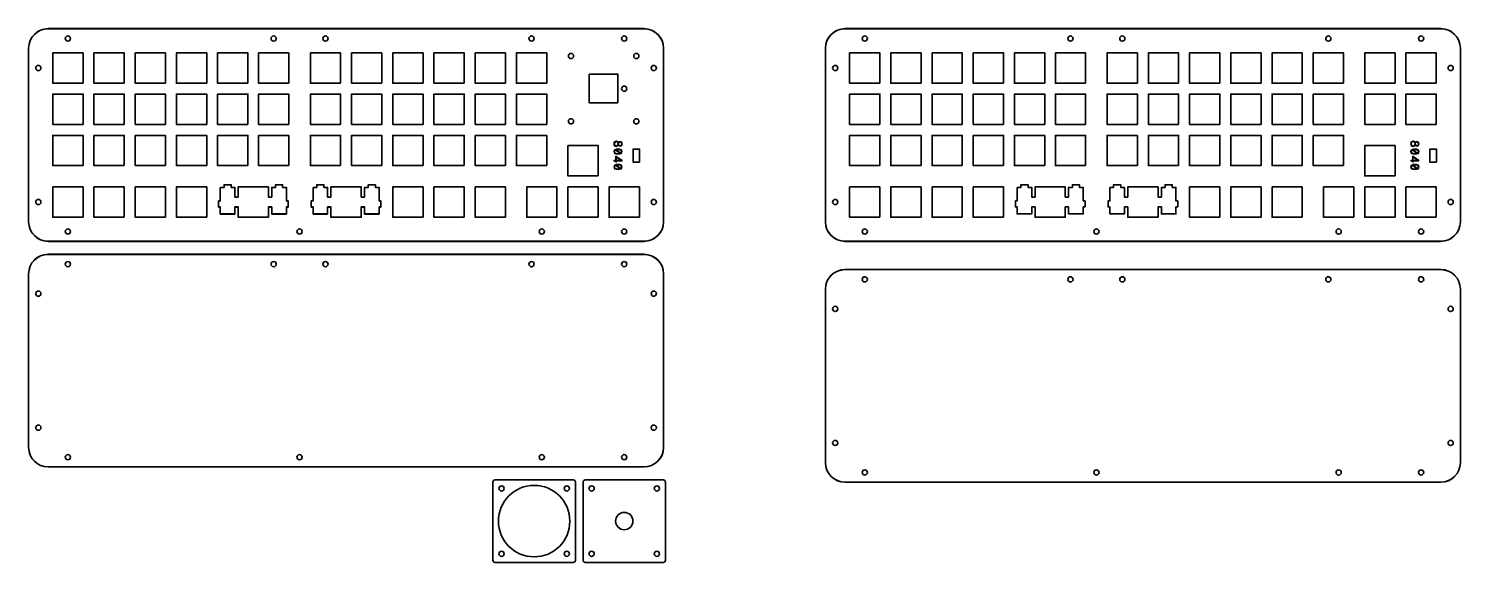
# Model space of a CAD drawing. Header units: millimetres. Extents: x -42 to 620, y -220 to 27.
import ezdxf

# ---------------------------------------------------------------- set-up
doc = ezdxf.new("R2010")
doc.units = ezdxf.units.MM
doc.header["$MEASUREMENT"] = 0
doc.layers.add('cuts', color=7, linetype='Continuous', lineweight=0)
doc.layers.add('screenprint', color=7, linetype='Continuous', lineweight=0)

# ---------------------------------------------------------------- blocks, each defined once
blk = doc.blocks.new('Block_0')
at = {"layer": 'cuts', "color": 250, "lineweight": 35, "true_color": 0x231f20}
for centre in [(-23.41, -82.2), (71.7, -82.2), (95.65, -82.2), (190.9, -82.2), (233.76, -82.2), (-37.06, -95.84), (247.4, -95.84), (-37.06, -157.75), (247.4, -157.75), (-23.41, -171.39), (83.67, -171.39), (195.66, -171.39), (233.76, -171.39)]:
    blk.add_circle(centre, 1.2, dxfattribs=at)
for points in [[(-32.54, -77.65), (-32.54, -77.65), (242.89, -77.65), (242.89, -77.65), (247.88, -77.65), (251.92, -81.69), (251.92, -86.67), (251.92, -86.67), (251.92, -166.84), (251.92, -166.84), (251.92, -171.83), (247.88, -175.87), (242.89, -175.87), (242.89, -175.87), (-32.54, -175.87), (-32.54, -175.87), (-37.53, -175.87), (-41.57, -171.83), (-41.57, -166.84), (-41.57, -166.84), (-41.57, -86.67), (-41.57, -86.67), (-41.57, -81.69), (-37.53, -77.65), (-32.54, -77.65)], [(-32.54, -77.68), (-32.54, -77.68), (242.89, -77.68), (242.89, -77.68), (247.88, -77.68), (251.92, -81.72), (251.92, -86.71), (251.92, -86.71), (251.92, -166.88), (251.92, -166.88), (251.92, -171.87), (247.88, -175.91), (242.89, -175.91), (242.89, -175.91), (-32.54, -175.91), (-32.54, -175.91), (-37.53, -175.91), (-41.57, -171.87), (-41.57, -166.88), (-41.57, -166.88), (-41.57, -86.71), (-41.57, -86.71), (-41.57, -81.72), (-37.53, -77.68), (-32.54, -77.68)]]:
    blk.add_open_spline(points, degree=3, knots=[0, 0, 0, 0, 1, 1, 1, 2, 2, 2, 3, 3, 3, 4, 4, 4, 5, 5, 5, 6, 6, 6, 7, 7, 7, 8, 8, 8, 8], dxfattribs=at)
blk = doc.blocks.new('Block_2')
at = {"layer": 'cuts', "color": 250, "lineweight": 35, "true_color": 0x231f20}
for p, q in [((94.92, -45.55), (91.63, -45.55)), ((91.63, -45.55), (91.63, -46.75)), ((94.92, -46.75), (94.92, -45.55)), ((118.72, -45.55), (115.43, -45.55)), ((115.43, -45.55), (115.43, -46.75)), ((118.72, -46.75), (118.72, -45.55)), ((91.63, -46.75), (89.9, -46.75)), ((89.9, -46.75), (89.9, -53.02)), ((96.65, -46.75), (94.92, -46.75)), ((96.65, -51.22), (96.65, -46.75)), ((98.18, -51.22), (96.65, -51.22)), ((112.17, -46.52), (98.18, -46.52)), ((98.18, -46.52), (98.18, -51.22)), ((112.17, -51.22), (112.17, -46.52)), ((113.7, -51.22), (112.17, -51.22)), ((115.43, -46.75), (113.7, -46.75)), ((113.7, -46.75), (113.7, -51.22)), ((120.45, -46.75), (118.72, -46.75)), ((120.45, -53.02), (120.45, -46.75)), ((89.9, -53.02), (89.07, -53.02)), ((89.07, -53.02), (89.07, -55.82)), ((89.07, -55.82), (89.9, -55.82)), ((89.9, -55.82), (89.9, -59.05)), ((89.9, -59.05), (96.65, -59.05)), ((96.65, -59.05), (96.65, -55.82)), ((96.65, -55.82), (98.18, -55.82)), ((98.18, -55.82), (98.18, -60.52)), ((112.17, -60.52), (112.17, -55.82)), ((112.17, -55.82), (113.7, -55.82)), ((113.7, -55.82), (113.7, -59.05)), ((113.7, -59.05), (120.45, -59.05)), ((121.28, -53.02), (120.45, -53.02)), ((120.45, -59.05), (120.45, -55.82)), ((120.45, -55.82), (121.28, -55.82)), ((121.28, -55.82), (121.28, -53.02)), ((98.18, -60.52), (112.17, -60.52))]:
    blk.add_line(p, q, dxfattribs=at)
blk = doc.blocks.new('Block_1')
at = {"layer": 'cuts', "color": 250, "lineweight": 35, "true_color": 0x231f20}
blk.add_lwpolyline([(47.04, -46.75), (47.04, -53.02), (46.21, -53.02), (46.21, -55.82), (47.04, -55.82), (47.04, -59.05), (53.79, -59.05), (53.79, -55.82), (55.31, -55.82), (55.31, -60.52), (69.31, -60.52), (69.31, -55.82), (70.84, -55.82), (70.84, -59.05), (77.59, -59.05), (77.59, -55.82), (78.41, -55.82), (78.41, -53.02), (77.59, -53.02), (77.59, -46.75), (75.86, -46.75), (75.86, -45.55), (72.56, -45.55), (72.56, -46.75), (70.84, -46.75), (70.84, -51.22), (69.31, -51.22), (69.31, -46.52), (55.31, -46.52), (55.31, -51.22), (53.79, -51.22), (53.79, -46.75), (52.06, -46.75), (52.06, -45.55), (48.76, -45.55), (48.76, -46.75)], close=True, dxfattribs=at)
at = {"layer": 'cuts'}
blk.add_blockref('Block_2', (0, 0), dxfattribs=at)
blk = doc.blocks.new('Block_3')
at = {"layer": 'cuts', "color": 250, "lineweight": 35, "true_color": 0x231f20}
for centre in [(344.93, -89.25), (440.04, -89.25), (463.99, -89.25), (559.24, -89.25), (602.1, -89.25), (331.29, -102.89), (615.75, -102.89), (331.29, -164.81), (615.75, -164.81), (344.93, -178.45), (452.02, -178.45), (564, -178.45), (602.1, -178.45)]:
    blk.add_circle(centre, 1.2, dxfattribs=at)
for points in [[(335.8, -84.7), (335.8, -84.7), (611.24, -84.7), (611.24, -84.7), (616.22, -84.7), (620.26, -88.74), (620.26, -93.73), (620.26, -93.73), (620.26, -173.9), (620.26, -173.9), (620.26, -178.88), (616.22, -182.92), (611.24, -182.92), (611.24, -182.92), (335.8, -182.92), (335.8, -182.92), (330.82, -182.92), (326.77, -178.88), (326.77, -173.9), (326.77, -173.9), (326.77, -93.73), (326.77, -93.73), (326.77, -88.74), (330.82, -84.7), (335.8, -84.7)], [(335.8, -84.74), (335.8, -84.74), (611.23, -84.74), (611.23, -84.74), (616.22, -84.74), (620.26, -88.78), (620.26, -93.76), (620.26, -93.76), (620.26, -173.94), (620.26, -173.94), (620.26, -178.92), (616.22, -182.96), (611.23, -182.96), (611.23, -182.96), (335.8, -182.96), (335.8, -182.96), (330.82, -182.96), (326.77, -178.92), (326.77, -173.94), (326.77, -173.94), (326.77, -93.76), (326.77, -93.76), (326.77, -88.78), (330.82, -84.74), (335.8, -84.74)]]:
    blk.add_open_spline(points, degree=3, knots=[0, 0, 0, 0, 1, 1, 1, 2, 2, 2, 3, 3, 3, 4, 4, 4, 5, 5, 5, 6, 6, 6, 7, 7, 7, 8, 8, 8, 8], dxfattribs=at)
blk = doc.blocks.new('Block_4')
at = {"layer": 'cuts', "color": 250, "lineweight": 35, "true_color": 0x231f20}
for points in [[(351.93, 1.39), (337.93, 1.39), (337.93, 15.39), (351.93, 15.39)], [(370.98, 1.39), (356.98, 1.39), (356.98, 15.39), (370.98, 15.39)], [(390.03, 1.39), (376.03, 1.39), (376.03, 15.39), (390.03, 15.39)], [(409.08, 1.39), (395.08, 1.39), (395.08, 15.39), (409.08, 15.39)], [(428.13, 1.39), (414.13, 1.39), (414.13, 15.39), (428.13, 15.39)], [(447.04, 1.39), (433.04, 1.39), (433.04, 15.39), (447.04, 15.39)], [(470.99, 1.39), (456.99, 1.39), (456.99, 15.39), (470.99, 15.39)], [(490.04, 1.39), (476.04, 1.39), (476.04, 15.39), (490.04, 15.39)], [(509.09, 1.39), (495.09, 1.39), (495.09, 15.39), (509.09, 15.39)], [(528.14, 1.39), (514.14, 1.39), (514.14, 15.39), (528.14, 15.39)], [(547.19, 1.39), (533.19, 1.39), (533.19, 15.39), (547.19, 15.39)], [(566.24, 1.39), (552.24, 1.39), (552.24, 15.39), (566.24, 15.39)], [(590.05, 1.39), (576.05, 1.39), (576.05, 15.39), (590.05, 15.39)], [(609.1, 1.39), (595.1, 1.39), (595.1, 15.39), (609.1, 15.39)], [(351.93, -17.66), (337.93, -17.66), (337.93, -3.66), (351.93, -3.66)], [(370.98, -17.66), (356.98, -17.66), (356.98, -3.66), (370.98, -3.66)], [(390.03, -17.66), (376.03, -17.66), (376.03, -3.66), (390.03, -3.66)], [(409.08, -17.66), (395.08, -17.66), (395.08, -3.66), (409.08, -3.66)], [(428.13, -17.66), (414.13, -17.66), (414.13, -3.66), (428.13, -3.66)], [(447.04, -17.66), (433.04, -17.66), (433.04, -3.66), (447.04, -3.66)], [(470.99, -17.66), (456.99, -17.66), (456.99, -3.66), (470.99, -3.66)], [(490.04, -17.66), (476.04, -17.66), (476.04, -3.66), (490.04, -3.66)], [(509.09, -17.66), (495.09, -17.66), (495.09, -3.66), (509.09, -3.66)], [(528.14, -17.66), (514.14, -17.66), (514.14, -3.66), (528.14, -3.66)], [(547.19, -17.66), (533.19, -17.66), (533.19, -3.66), (547.19, -3.66)], [(566.24, -17.66), (552.24, -17.66), (552.24, -3.66), (566.24, -3.66)], [(590.05, -17.66), (576.05, -17.66), (576.05, -3.66), (590.05, -3.66)], [(609.1, -17.66), (595.1, -17.66), (595.1, -3.66), (609.1, -3.66)], [(351.93, -36.71), (337.93, -36.71), (337.93, -22.71), (351.93, -22.71)], [(370.98, -36.71), (356.98, -36.71), (356.98, -22.71), (370.98, -22.71)], [(390.03, -36.71), (376.03, -36.71), (376.03, -22.71), (390.03, -22.71)], [(409.08, -36.71), (395.08, -36.71), (395.08, -22.71), (409.08, -22.71)], [(428.13, -36.71), (414.13, -36.71), (414.13, -22.71), (428.13, -22.71)], [(447.04, -36.71), (433.04, -36.71), (433.04, -22.71), (447.04, -22.71)], [(470.99, -36.71), (456.99, -36.71), (456.99, -22.71), (470.99, -22.71)], [(490.04, -36.71), (476.04, -36.71), (476.04, -22.71), (490.04, -22.71)], [(509.09, -36.71), (495.09, -36.71), (495.09, -22.71), (509.09, -22.71)], [(528.14, -36.71), (514.14, -36.71), (514.14, -22.71), (528.14, -22.71)], [(547.19, -36.71), (533.19, -36.71), (533.19, -22.71), (547.19, -22.71)], [(566.24, -36.71), (552.24, -36.71), (552.24, -22.71), (566.24, -22.71)], [(590.05, -41.47), (576.05, -41.47), (576.05, -27.47), (590.05, -27.47)], [(609.16, -35.09), (606.16, -35.09), (606.16, -29.09), (609.16, -29.09)], [(415.38, -46.74), (415.38, -53.01), (414.55, -53.01), (414.55, -55.81), (415.38, -55.81), (415.38, -59.04), (422.13, -59.04), (422.13, -55.81), (423.65, -55.81), (423.65, -60.51), (437.65, -60.51), (437.65, -55.81), (439.18, -55.81), (439.18, -59.04), (445.93, -59.04), (445.93, -55.81), (446.75, -55.81), (446.75, -53.01), (445.93, -53.01), (445.93, -46.74), (444.2, -46.74), (444.2, -45.54), (440.9, -45.54), (440.9, -46.74), (439.18, -46.74), (439.18, -51.21), (437.65, -51.21), (437.65, -46.51), (423.65, -46.51), (423.65, -51.21), (422.13, -51.21), (422.13, -46.74), (420.4, -46.74), (420.4, -45.54), (417.1, -45.54), (417.1, -46.74)], [(458.24, -46.74), (458.24, -53.01), (457.42, -53.01), (457.42, -55.81), (458.24, -55.81), (458.24, -59.04), (464.99, -59.04), (464.99, -55.81), (466.52, -55.81), (466.52, -60.51), (480.52, -60.51), (480.52, -55.81), (482.04, -55.81), (482.04, -59.04), (488.79, -59.04), (488.79, -55.81), (489.62, -55.81), (489.62, -53.01), (488.79, -53.01), (488.79, -46.74), (487.07, -46.74), (487.07, -45.54), (483.77, -45.54), (483.77, -46.74), (482.04, -46.74), (482.04, -51.21), (480.52, -51.21), (480.52, -46.51), (466.52, -46.51), (466.52, -51.21), (464.99, -51.21), (464.99, -46.74), (463.27, -46.74), (463.27, -45.54), (459.97, -45.54), (459.97, -46.74)], [(351.93, -60.52), (337.93, -60.52), (337.93, -46.52), (351.93, -46.52)], [(370.98, -60.52), (356.98, -60.52), (356.98, -46.52), (370.98, -46.52)], [(390.03, -60.52), (376.03, -60.52), (376.03, -46.52), (390.03, -46.52)], [(409.08, -60.52), (395.08, -60.52), (395.08, -46.52), (409.08, -46.52)], [(509.09, -60.52), (495.09, -60.52), (495.09, -46.52), (509.09, -46.52)], [(528.14, -60.52), (514.14, -60.52), (514.14, -46.52), (528.14, -46.52)], [(547.19, -60.52), (533.19, -60.52), (533.19, -46.52), (547.19, -46.52)], [(571, -60.52), (557, -60.52), (557, -46.52), (571, -46.52)], [(590.05, -60.52), (576.05, -60.52), (576.05, -46.52), (590.05, -46.52)], [(609.1, -60.52), (595.1, -60.52), (595.1, -46.52), (609.1, -46.52)]]:
    blk.add_lwpolyline(points, close=True, dxfattribs=at)
for centre in [(344.93, 22.03), (440.04, 22.03), (463.99, 22.03), (559.24, 22.03), (602.1, 22.03), (331.29, 8.39), (615.75, 8.39), (331.29, -53.52), (615.75, -53.52), (344.93, -67.17), (452.02, -67.17), (564, -67.17), (602.1, -67.17)]:
    blk.add_circle(centre, 1.2, dxfattribs=at)
for points in [[(335.8, 26.58), (335.8, 26.58), (611.24, 26.58), (611.24, 26.58), (616.22, 26.58), (620.26, 22.54), (620.26, 17.56), (620.26, 17.56), (620.26, -62.62), (620.26, -62.62), (620.26, -67.6), (616.22, -71.64), (611.24, -71.64), (611.24, -71.64), (335.8, -71.64), (335.8, -71.64), (330.82, -71.64), (326.77, -67.6), (326.77, -62.62), (326.77, -62.62), (326.77, 17.56), (326.77, 17.56), (326.77, 22.54), (330.82, 26.58), (335.8, 26.58)], [(335.8, 26.54), (335.8, 26.54), (611.23, 26.54), (611.23, 26.54), (616.22, 26.54), (620.26, 22.5), (620.26, 17.52), (620.26, 17.52), (620.26, -62.65), (620.26, -62.65), (620.26, -67.64), (616.22, -71.68), (611.23, -71.68), (611.23, -71.68), (335.8, -71.68), (335.8, -71.68), (330.82, -71.68), (326.77, -67.64), (326.77, -62.65), (326.77, -62.65), (326.77, 17.52), (326.77, 17.52), (326.77, 22.5), (330.82, 26.54), (335.8, 26.54)]]:
    blk.add_open_spline(points, degree=3, knots=[0, 0, 0, 0, 1, 1, 1, 2, 2, 2, 3, 3, 3, 4, 4, 4, 5, 5, 5, 6, 6, 6, 7, 7, 7, 8, 8, 8, 8], dxfattribs=at)
blk = doc.blocks.new('Block_5')
at = {"layer": 'cuts', "color": 250, "lineweight": 35, "true_color": 0x231f20}
for centre, radius in [((218.68, -185.84), 1.2), ((248.84, -185.84), 1.2), ((233.76, -200.92), 4), ((218.68, -216.01), 1.2), ((248.84, -216.01), 1.2)]:
    blk.add_circle(centre, radius, dxfattribs=at)
blk.add_open_spline([(251.82, -219.97), (251.82, -219.97), (215.7, -219.97), (215.7, -219.97), (215.16, -219.97), (214.71, -219.53), (214.71, -218.98), (214.71, -218.98), (214.71, -182.87), (214.71, -182.87), (214.71, -182.32), (215.16, -181.87), (215.7, -181.87), (215.7, -181.87), (251.82, -181.87), (251.82, -181.87), (252.37, -181.87), (252.81, -182.32), (252.81, -182.87), (252.81, -182.87), (252.81, -218.98), (252.81, -218.98), (252.81, -219.53), (252.37, -219.97), (251.82, -219.97)], degree=3, knots=[0, 0, 0, 0, 1, 1, 1, 2, 2, 2, 3, 3, 3, 4, 4, 4, 5, 5, 5, 6, 6, 6, 7, 7, 7, 8, 8, 8, 8], dxfattribs=at)
blk = doc.blocks.new('Block_6')
at = {"layer": 'screenprint', "true_color": 0x231f20, "transparency": 33554687}
h = blk.add_hatch(color=250, dxfattribs=at)
h.dxf.hatch_style = 2
edge = h.paths.add_edge_path()
edge.add_spline(control_points=[(231.8, -27.4), (232.19, -27.4), (232.44, -27.12), (232.44, -26.64), (232.44, -26.18), (232.19, -25.9), (231.85, -25.9), (231.5, -25.9), (231.32, -26.11), (231.19, -26.67), (231.19, -26.67), (231.15, -26.86), (231.15, -26.86), (231.29, -27.21), (231.51, -27.4), (231.8, -27.4)], knot_values=[0, 0, 0, 0, 1, 1, 1, 2, 2, 2, 3, 3, 3, 4, 4, 4, 5, 5, 5, 5], degree=3, periodic=0)
edge = h.paths.add_edge_path()
edge.add_spline(control_points=[(230.8, -26.6), (230.8, -26.6), (230.85, -26.36), (230.85, -26.36), (230.67, -25.93), (230.44, -25.73), (230.09, -25.73), (229.62, -25.73), (229.36, -26.1), (229.36, -26.63), (229.36, -27.16), (229.63, -27.49), (230.06, -27.49), (230.43, -27.49), (230.64, -27.27), (230.8, -26.6)], knot_values=[0, 0, 0, 0, 1, 1, 1, 2, 2, 2, 3, 3, 3, 4, 4, 4, 5, 5, 5, 5], degree=3, periodic=0)
edge = h.paths.add_edge_path()
edge.add_spline(control_points=[(230.95, -26.11), (230.95, -26.11), (231, -26.11), (231, -26.11), (231.14, -25.67), (231.44, -25.45), (231.84, -25.45), (232.43, -25.45), (232.84, -25.91), (232.84, -26.64), (232.84, -27.39), (232.44, -27.83), (231.89, -27.83), (231.5, -27.83), (231.22, -27.57), (231.08, -27.12), (231.08, -27.12), (231.03, -27.12), (231.03, -27.12), (230.88, -27.7), (230.55, -27.97), (230.06, -27.97), (229.38, -27.97), (228.93, -27.43), (228.93, -26.62), (228.93, -25.77), (229.37, -25.27), (230.01, -25.27), (230.46, -25.27), (230.79, -25.53), (230.95, -26.11)], knot_values=[0, 0, 0, 0, 1, 1, 1, 2, 2, 2, 3, 3, 3, 4, 4, 4, 5, 5, 5, 6, 6, 6, 7, 7, 7, 8, 8, 8, 9, 9, 9, 10, 10, 10, 10], degree=3, periodic=0)
h = blk.add_hatch(color=250, dxfattribs=at)
h.dxf.hatch_style = 2
edge = h.paths.add_edge_path()
edge.add_spline(control_points=[(230.16, -29.45), (230.16, -29.45), (230.16, -29.51), (230.16, -29.51), (230.16, -29.51), (230.88, -29.92), (230.88, -29.92), (230.88, -29.92), (232.01, -30.84), (232.01, -30.84), (232.27, -30.7), (232.39, -30.49), (232.39, -30.22), (232.39, -29.66), (231.87, -29.38), (230.88, -29.38), (230.6, -29.38), (230.37, -29.4), (230.16, -29.45)], knot_values=[0, 0, 0, 0, 1, 1, 1, 2, 2, 2, 3, 3, 3, 4, 4, 4, 5, 5, 5, 6, 6, 6, 6], degree=3, periodic=0)
edge = h.paths.add_edge_path()
edge.add_spline(control_points=[(231.67, -30.97), (231.67, -30.97), (231.67, -30.91), (231.67, -30.91), (231.67, -30.91), (230.88, -30.47), (230.88, -30.47), (230.88, -30.47), (229.78, -29.58), (229.78, -29.58), (229.51, -29.72), (229.37, -29.93), (229.37, -30.22), (229.37, -30.76), (229.89, -31.05), (230.88, -31.05), (231.19, -31.05), (231.45, -31.03), (231.67, -30.97)], knot_values=[0, 0, 0, 0, 1, 1, 1, 2, 2, 2, 3, 3, 3, 4, 4, 4, 5, 5, 5, 6, 6, 6, 6], degree=3, periodic=0)
edge = h.paths.add_edge_path()
edge.add_spline(control_points=[(232.84, -30.22), (232.84, -31.05), (232.16, -31.55), (230.88, -31.55), (229.6, -31.55), (228.93, -31.05), (228.93, -30.22), (228.93, -29.37), (229.6, -28.89), (230.88, -28.89), (232.16, -28.89), (232.84, -29.37), (232.84, -30.22)], knot_values=[0, 0, 0, 0, 1, 1, 1, 2, 2, 2, 3, 3, 3, 4, 4, 4, 4], degree=3, periodic=0)
h = blk.add_hatch(color=250, dxfattribs=at)
h.dxf.hatch_style = 2
edge = h.paths.add_edge_path()
edge.add_spline(control_points=[(230.16, -32.93), (230.16, -32.93), (230.17, -34.15), (230.17, -34.15), (230.17, -34.15), (231.94, -34.18), (231.94, -34.18), (231.94, -34.18), (231.94, -34.15), (231.94, -34.15), (231.94, -34.15), (230.22, -32.93), (230.22, -32.93), (230.22, -32.93), (230.16, -32.93), (230.16, -32.93)], knot_values=[0, 0, 0, 0, 1, 1, 1, 2, 2, 2, 3, 3, 3, 4, 4, 4, 5, 5, 5, 5], degree=3, periodic=0)
edge = h.paths.add_edge_path()
edge.add_spline(control_points=[(229.76, -34.61), (229.76, -34.61), (229.01, -34.61), (229.01, -34.61), (229.01, -34.61), (229.01, -34.14), (229.01, -34.14), (229.01, -34.14), (229.76, -34.14), (229.76, -34.14), (229.76, -34.14), (229.76, -32.33), (229.76, -32.33), (229.76, -32.33), (230.07, -32.33), (230.07, -32.33), (230.07, -32.33), (232.76, -34.25), (232.76, -34.25), (232.76, -34.25), (232.76, -34.61), (232.76, -34.61), (232.76, -34.61), (230.17, -34.61), (230.17, -34.61), (230.17, -34.61), (230.17, -35.1), (230.17, -35.1), (230.17, -35.1), (229.76, -35.1), (229.76, -35.1), (229.76, -35.1), (229.76, -34.61), (229.76, -34.61)], knot_values=[0, 0, 0, 0, 1, 1, 1, 2, 2, 2, 3, 3, 3, 4, 4, 4, 5, 5, 5, 6, 6, 6, 7, 7, 7, 8, 8, 8, 9, 9, 9, 10, 10, 10, 11, 11, 11, 11], degree=3, periodic=0)
h = blk.add_hatch(color=250, dxfattribs=at)
h.dxf.hatch_style = 2
edge = h.paths.add_edge_path()
edge.add_spline(control_points=[(230.16, -36.52), (230.16, -36.52), (230.16, -36.58), (230.16, -36.58), (230.16, -36.58), (230.88, -37), (230.88, -37), (230.88, -37), (232.01, -37.91), (232.01, -37.91), (232.27, -37.77), (232.39, -37.56), (232.39, -37.29), (232.39, -36.74), (231.87, -36.46), (230.88, -36.46), (230.6, -36.46), (230.37, -36.48), (230.16, -36.52)], knot_values=[0, 0, 0, 0, 1, 1, 1, 2, 2, 2, 3, 3, 3, 4, 4, 4, 5, 5, 5, 6, 6, 6, 6], degree=3, periodic=0)
edge = h.paths.add_edge_path()
edge.add_spline(control_points=[(231.67, -38.05), (231.67, -38.05), (231.67, -37.99), (231.67, -37.99), (231.67, -37.99), (230.88, -37.55), (230.88, -37.55), (230.88, -37.55), (229.78, -36.65), (229.78, -36.65), (229.51, -36.79), (229.37, -37.01), (229.37, -37.29), (229.37, -37.84), (229.89, -38.13), (230.88, -38.13), (231.19, -38.13), (231.45, -38.1), (231.67, -38.05)], knot_values=[0, 0, 0, 0, 1, 1, 1, 2, 2, 2, 3, 3, 3, 4, 4, 4, 5, 5, 5, 6, 6, 6, 6], degree=3, periodic=0)
edge = h.paths.add_edge_path()
edge.add_spline(control_points=[(232.84, -37.29), (232.84, -38.13), (232.16, -38.62), (230.88, -38.62), (229.6, -38.62), (228.93, -38.13), (228.93, -37.29), (228.93, -36.45), (229.6, -35.96), (230.88, -35.96), (232.16, -35.96), (232.84, -36.45), (232.84, -37.29)], knot_values=[0, 0, 0, 0, 1, 1, 1, 2, 2, 2, 3, 3, 3, 4, 4, 4, 4], degree=3, periodic=0)
at = {"layer": 'screenprint'}
for points, knots in [([(230.95, -26.11), (230.95, -26.11), (231, -26.11), (231, -26.11), (231.14, -25.67), (231.44, -25.45), (231.84, -25.45), (232.43, -25.45), (232.84, -25.91), (232.84, -26.64), (232.84, -27.39), (232.44, -27.83), (231.89, -27.83), (231.5, -27.83), (231.22, -27.57), (231.08, -27.12), (231.08, -27.12), (231.03, -27.12), (231.03, -27.12), (230.88, -27.7), (230.55, -27.97), (230.06, -27.97), (229.38, -27.97), (228.93, -27.43), (228.93, -26.62), (228.93, -25.77), (229.37, -25.27), (230.01, -25.27), (230.46, -25.27), (230.79, -25.53), (230.95, -26.11)], [0, 0, 0, 0, 1, 1, 1, 2, 2, 2, 3, 3, 3, 4, 4, 4, 5, 5, 5, 6, 6, 6, 7, 7, 7, 8, 8, 8, 9, 9, 9, 10, 10, 10, 10]), ([(230.8, -26.6), (230.8, -26.6), (230.85, -26.36), (230.85, -26.36), (230.67, -25.93), (230.44, -25.73), (230.09, -25.73), (229.62, -25.73), (229.36, -26.1), (229.36, -26.63), (229.36, -27.16), (229.63, -27.49), (230.06, -27.49), (230.43, -27.49), (230.64, -27.27), (230.8, -26.6)], [0, 0, 0, 0, 1, 1, 1, 2, 2, 2, 3, 3, 3, 4, 4, 4, 5, 5, 5, 5]), ([(231.8, -27.4), (232.19, -27.4), (232.44, -27.12), (232.44, -26.64), (232.44, -26.18), (232.19, -25.9), (231.85, -25.9), (231.5, -25.9), (231.32, -26.11), (231.19, -26.67), (231.19, -26.67), (231.15, -26.86), (231.15, -26.86), (231.29, -27.21), (231.51, -27.4), (231.8, -27.4)], [0, 0, 0, 0, 1, 1, 1, 2, 2, 2, 3, 3, 3, 4, 4, 4, 5, 5, 5, 5]), ([(232.84, -30.22), (232.84, -31.05), (232.16, -31.55), (230.88, -31.55), (229.6, -31.55), (228.93, -31.05), (228.93, -30.22), (228.93, -29.37), (229.6, -28.89), (230.88, -28.89), (232.16, -28.89), (232.84, -29.37), (232.84, -30.22)], [0, 0, 0, 0, 1, 1, 1, 2, 2, 2, 3, 3, 3, 4, 4, 4, 4]), ([(229.76, -34.61), (229.76, -34.61), (229.01, -34.61), (229.01, -34.61), (229.01, -34.61), (229.01, -34.14), (229.01, -34.14), (229.01, -34.14), (229.76, -34.14), (229.76, -34.14), (229.76, -34.14), (229.76, -32.33), (229.76, -32.33), (229.76, -32.33), (230.07, -32.33), (230.07, -32.33), (230.07, -32.33), (232.76, -34.25), (232.76, -34.25), (232.76, -34.25), (232.76, -34.61), (232.76, -34.61), (232.76, -34.61), (230.17, -34.61), (230.17, -34.61), (230.17, -34.61), (230.17, -35.1), (230.17, -35.1), (230.17, -35.1), (229.76, -35.1), (229.76, -35.1), (229.76, -35.1), (229.76, -34.61), (229.76, -34.61)], [0, 0, 0, 0, 1, 1, 1, 2, 2, 2, 3, 3, 3, 4, 4, 4, 5, 5, 5, 6, 6, 6, 7, 7, 7, 8, 8, 8, 9, 9, 9, 10, 10, 10, 11, 11, 11, 11]), ([(231.67, -30.97), (231.67, -30.97), (231.67, -30.91), (231.67, -30.91), (231.67, -30.91), (230.88, -30.47), (230.88, -30.47), (230.88, -30.47), (229.78, -29.58), (229.78, -29.58), (229.51, -29.72), (229.37, -29.93), (229.37, -30.22), (229.37, -30.76), (229.89, -31.05), (230.88, -31.05), (231.19, -31.05), (231.45, -31.03), (231.67, -30.97)], [0, 0, 0, 0, 1, 1, 1, 2, 2, 2, 3, 3, 3, 4, 4, 4, 5, 5, 5, 6, 6, 6, 6]), ([(230.16, -29.45), (230.16, -29.45), (230.16, -29.51), (230.16, -29.51), (230.16, -29.51), (230.88, -29.92), (230.88, -29.92), (230.88, -29.92), (232.01, -30.84), (232.01, -30.84), (232.27, -30.7), (232.39, -30.49), (232.39, -30.22), (232.39, -29.66), (231.87, -29.38), (230.88, -29.38), (230.6, -29.38), (230.37, -29.4), (230.16, -29.45)], [0, 0, 0, 0, 1, 1, 1, 2, 2, 2, 3, 3, 3, 4, 4, 4, 5, 5, 5, 6, 6, 6, 6]), ([(230.16, -32.93), (230.16, -32.93), (230.17, -34.15), (230.17, -34.15), (230.17, -34.15), (231.94, -34.18), (231.94, -34.18), (231.94, -34.18), (231.94, -34.15), (231.94, -34.15), (231.94, -34.15), (230.22, -32.93), (230.22, -32.93), (230.22, -32.93), (230.16, -32.93), (230.16, -32.93)], [0, 0, 0, 0, 1, 1, 1, 2, 2, 2, 3, 3, 3, 4, 4, 4, 5, 5, 5, 5]), ([(232.84, -37.29), (232.84, -38.13), (232.16, -38.62), (230.88, -38.62), (229.6, -38.62), (228.93, -38.13), (228.93, -37.29), (228.93, -36.45), (229.6, -35.96), (230.88, -35.96), (232.16, -35.96), (232.84, -36.45), (232.84, -37.29)], [0, 0, 0, 0, 1, 1, 1, 2, 2, 2, 3, 3, 3, 4, 4, 4, 4]), ([(231.67, -38.05), (231.67, -38.05), (231.67, -37.99), (231.67, -37.99), (231.67, -37.99), (230.88, -37.55), (230.88, -37.55), (230.88, -37.55), (229.78, -36.65), (229.78, -36.65), (229.51, -36.79), (229.37, -37.01), (229.37, -37.29), (229.37, -37.84), (229.89, -38.13), (230.88, -38.13), (231.19, -38.13), (231.45, -38.1), (231.67, -38.05)], [0, 0, 0, 0, 1, 1, 1, 2, 2, 2, 3, 3, 3, 4, 4, 4, 5, 5, 5, 6, 6, 6, 6]), ([(230.16, -36.52), (230.16, -36.52), (230.16, -36.58), (230.16, -36.58), (230.16, -36.58), (230.88, -37), (230.88, -37), (230.88, -37), (232.01, -37.91), (232.01, -37.91), (232.27, -37.77), (232.39, -37.56), (232.39, -37.29), (232.39, -36.74), (231.87, -36.46), (230.88, -36.46), (230.6, -36.46), (230.37, -36.48), (230.16, -36.52)], [0, 0, 0, 0, 1, 1, 1, 2, 2, 2, 3, 3, 3, 4, 4, 4, 5, 5, 5, 6, 6, 6, 6])]:
    blk.add_open_spline(points, degree=3, knots=knots, dxfattribs=at)
blk = doc.blocks.new('Block_7')
at = {"layer": 'screenprint', "true_color": 0x231f20, "transparency": 33554687}
h = blk.add_hatch(color=250, dxfattribs=at)
h.dxf.hatch_style = 2
edge = h.paths.add_edge_path()
edge.add_spline(control_points=[(600.14, -27.4), (600.54, -27.4), (600.78, -27.12), (600.78, -26.64), (600.78, -26.18), (600.53, -25.9), (600.2, -25.9), (599.84, -25.9), (599.66, -26.11), (599.54, -26.67), (599.54, -26.67), (599.49, -26.86), (599.49, -26.86), (599.63, -27.21), (599.85, -27.4), (600.14, -27.4)], knot_values=[0, 0, 0, 0, 1, 1, 1, 2, 2, 2, 3, 3, 3, 4, 4, 4, 5, 5, 5, 5], degree=3, periodic=0)
edge = h.paths.add_edge_path()
edge.add_spline(control_points=[(599.14, -26.6), (599.14, -26.6), (599.19, -26.36), (599.19, -26.36), (599.02, -25.93), (598.78, -25.73), (598.44, -25.73), (597.97, -25.73), (597.7, -26.1), (597.7, -26.63), (597.7, -27.16), (597.97, -27.49), (598.4, -27.49), (598.77, -27.49), (598.98, -27.27), (599.14, -26.6)], knot_values=[0, 0, 0, 0, 1, 1, 1, 2, 2, 2, 3, 3, 3, 4, 4, 4, 5, 5, 5, 5], degree=3, periodic=0)
edge = h.paths.add_edge_path()
edge.add_spline(control_points=[(599.29, -26.11), (599.29, -26.11), (599.34, -26.11), (599.34, -26.11), (599.48, -25.67), (599.78, -25.45), (600.19, -25.45), (600.77, -25.45), (601.18, -25.91), (601.18, -26.64), (601.18, -27.39), (600.78, -27.83), (600.24, -27.83), (599.84, -27.83), (599.57, -27.57), (599.42, -27.12), (599.42, -27.12), (599.37, -27.12), (599.37, -27.12), (599.22, -27.7), (598.89, -27.97), (598.4, -27.97), (597.72, -27.97), (597.27, -27.43), (597.27, -26.62), (597.27, -25.77), (597.72, -25.27), (598.35, -25.27), (598.8, -25.27), (599.13, -25.53), (599.29, -26.11)], knot_values=[0, 0, 0, 0, 1, 1, 1, 2, 2, 2, 3, 3, 3, 4, 4, 4, 5, 5, 5, 6, 6, 6, 7, 7, 7, 8, 8, 8, 9, 9, 9, 10, 10, 10, 10], degree=3, periodic=0)
h = blk.add_hatch(color=250, dxfattribs=at)
h.dxf.hatch_style = 2
edge = h.paths.add_edge_path()
edge.add_spline(control_points=[(598.51, -29.45), (598.51, -29.45), (598.51, -29.51), (598.51, -29.51), (598.51, -29.51), (599.23, -29.92), (599.23, -29.92), (599.23, -29.92), (600.35, -30.84), (600.35, -30.84), (600.61, -30.7), (600.74, -30.49), (600.74, -30.22), (600.74, -29.66), (600.21, -29.38), (599.22, -29.38), (598.95, -29.38), (598.71, -29.4), (598.51, -29.45)], knot_values=[0, 0, 0, 0, 1, 1, 1, 2, 2, 2, 3, 3, 3, 4, 4, 4, 5, 5, 5, 6, 6, 6, 6], degree=3, periodic=0)
edge = h.paths.add_edge_path()
edge.add_spline(control_points=[(600.01, -30.97), (600.01, -30.97), (600.01, -30.91), (600.01, -30.91), (600.01, -30.91), (599.23, -30.47), (599.23, -30.47), (599.23, -30.47), (598.12, -29.58), (598.12, -29.58), (597.85, -29.72), (597.71, -29.93), (597.71, -30.22), (597.71, -30.76), (598.23, -31.05), (599.22, -31.05), (599.53, -31.05), (599.8, -31.03), (600.01, -30.97)], knot_values=[0, 0, 0, 0, 1, 1, 1, 2, 2, 2, 3, 3, 3, 4, 4, 4, 5, 5, 5, 6, 6, 6, 6], degree=3, periodic=0)
edge = h.paths.add_edge_path()
edge.add_spline(control_points=[(601.18, -30.22), (601.18, -31.05), (600.5, -31.55), (599.22, -31.55), (597.94, -31.55), (597.27, -31.05), (597.27, -30.22), (597.27, -29.37), (597.94, -28.89), (599.22, -28.89), (600.5, -28.89), (601.18, -29.37), (601.18, -30.22)], knot_values=[0, 0, 0, 0, 1, 1, 1, 2, 2, 2, 3, 3, 3, 4, 4, 4, 4], degree=3, periodic=0)
h = blk.add_hatch(color=250, dxfattribs=at)
h.dxf.hatch_style = 2
edge = h.paths.add_edge_path()
edge.add_spline(control_points=[(598.51, -32.93), (598.51, -32.93), (598.51, -34.15), (598.51, -34.15), (598.51, -34.15), (600.29, -34.18), (600.29, -34.18), (600.29, -34.18), (600.29, -34.15), (600.29, -34.15), (600.29, -34.15), (598.56, -32.93), (598.56, -32.93), (598.56, -32.93), (598.51, -32.93), (598.51, -32.93)], knot_values=[0, 0, 0, 0, 1, 1, 1, 2, 2, 2, 3, 3, 3, 4, 4, 4, 5, 5, 5, 5], degree=3, periodic=0)
edge = h.paths.add_edge_path()
edge.add_spline(control_points=[(598.1, -34.61), (598.1, -34.61), (597.35, -34.61), (597.35, -34.61), (597.35, -34.61), (597.35, -34.14), (597.35, -34.14), (597.35, -34.14), (598.1, -34.14), (598.1, -34.14), (598.1, -34.14), (598.1, -32.33), (598.1, -32.33), (598.1, -32.33), (598.41, -32.33), (598.41, -32.33), (598.41, -32.33), (601.1, -34.25), (601.1, -34.25), (601.1, -34.25), (601.1, -34.61), (601.1, -34.61), (601.1, -34.61), (598.51, -34.61), (598.51, -34.61), (598.51, -34.61), (598.51, -35.1), (598.51, -35.1), (598.51, -35.1), (598.1, -35.1), (598.1, -35.1), (598.1, -35.1), (598.1, -34.61), (598.1, -34.61)], knot_values=[0, 0, 0, 0, 1, 1, 1, 2, 2, 2, 3, 3, 3, 4, 4, 4, 5, 5, 5, 6, 6, 6, 7, 7, 7, 8, 8, 8, 9, 9, 9, 10, 10, 10, 11, 11, 11, 11], degree=3, periodic=0)
h = blk.add_hatch(color=250, dxfattribs=at)
h.dxf.hatch_style = 2
edge = h.paths.add_edge_path()
edge.add_spline(control_points=[(598.51, -36.52), (598.51, -36.52), (598.51, -36.58), (598.51, -36.58), (598.51, -36.58), (599.23, -37), (599.23, -37), (599.23, -37), (600.35, -37.91), (600.35, -37.91), (600.61, -37.77), (600.74, -37.56), (600.74, -37.29), (600.74, -36.74), (600.21, -36.46), (599.22, -36.46), (598.95, -36.46), (598.71, -36.48), (598.51, -36.52)], knot_values=[0, 0, 0, 0, 1, 1, 1, 2, 2, 2, 3, 3, 3, 4, 4, 4, 5, 5, 5, 6, 6, 6, 6], degree=3, periodic=0)
edge = h.paths.add_edge_path()
edge.add_spline(control_points=[(600.01, -38.05), (600.01, -38.05), (600.01, -37.99), (600.01, -37.99), (600.01, -37.99), (599.23, -37.55), (599.23, -37.55), (599.23, -37.55), (598.12, -36.65), (598.12, -36.65), (597.85, -36.79), (597.71, -37.01), (597.71, -37.29), (597.71, -37.84), (598.23, -38.13), (599.22, -38.13), (599.53, -38.13), (599.8, -38.1), (600.01, -38.05)], knot_values=[0, 0, 0, 0, 1, 1, 1, 2, 2, 2, 3, 3, 3, 4, 4, 4, 5, 5, 5, 6, 6, 6, 6], degree=3, periodic=0)
edge = h.paths.add_edge_path()
edge.add_spline(control_points=[(601.18, -37.29), (601.18, -38.13), (600.5, -38.62), (599.22, -38.62), (597.94, -38.62), (597.27, -38.13), (597.27, -37.29), (597.27, -36.45), (597.94, -35.96), (599.22, -35.96), (600.5, -35.96), (601.18, -36.45), (601.18, -37.29)], knot_values=[0, 0, 0, 0, 1, 1, 1, 2, 2, 2, 3, 3, 3, 4, 4, 4, 4], degree=3, periodic=0)
at = {"layer": 'screenprint'}
for points, knots in [([(599.29, -26.11), (599.29, -26.11), (599.34, -26.11), (599.34, -26.11), (599.48, -25.67), (599.78, -25.45), (600.19, -25.45), (600.77, -25.45), (601.18, -25.91), (601.18, -26.64), (601.18, -27.39), (600.78, -27.83), (600.24, -27.83), (599.84, -27.83), (599.57, -27.57), (599.42, -27.12), (599.42, -27.12), (599.37, -27.12), (599.37, -27.12), (599.22, -27.7), (598.89, -27.97), (598.4, -27.97), (597.72, -27.97), (597.27, -27.43), (597.27, -26.62), (597.27, -25.77), (597.72, -25.27), (598.35, -25.27), (598.8, -25.27), (599.13, -25.53), (599.29, -26.11)], [0, 0, 0, 0, 1, 1, 1, 2, 2, 2, 3, 3, 3, 4, 4, 4, 5, 5, 5, 6, 6, 6, 7, 7, 7, 8, 8, 8, 9, 9, 9, 10, 10, 10, 10]), ([(599.14, -26.6), (599.14, -26.6), (599.19, -26.36), (599.19, -26.36), (599.02, -25.93), (598.78, -25.73), (598.44, -25.73), (597.97, -25.73), (597.7, -26.1), (597.7, -26.63), (597.7, -27.16), (597.97, -27.49), (598.4, -27.49), (598.77, -27.49), (598.98, -27.27), (599.14, -26.6)], [0, 0, 0, 0, 1, 1, 1, 2, 2, 2, 3, 3, 3, 4, 4, 4, 5, 5, 5, 5]), ([(600.14, -27.4), (600.54, -27.4), (600.78, -27.12), (600.78, -26.64), (600.78, -26.18), (600.53, -25.9), (600.2, -25.9), (599.84, -25.9), (599.66, -26.11), (599.54, -26.67), (599.54, -26.67), (599.49, -26.86), (599.49, -26.86), (599.63, -27.21), (599.85, -27.4), (600.14, -27.4)], [0, 0, 0, 0, 1, 1, 1, 2, 2, 2, 3, 3, 3, 4, 4, 4, 5, 5, 5, 5]), ([(601.18, -30.22), (601.18, -31.05), (600.5, -31.55), (599.22, -31.55), (597.94, -31.55), (597.27, -31.05), (597.27, -30.22), (597.27, -29.37), (597.94, -28.89), (599.22, -28.89), (600.5, -28.89), (601.18, -29.37), (601.18, -30.22)], [0, 0, 0, 0, 1, 1, 1, 2, 2, 2, 3, 3, 3, 4, 4, 4, 4]), ([(598.1, -34.61), (598.1, -34.61), (597.35, -34.61), (597.35, -34.61), (597.35, -34.61), (597.35, -34.14), (597.35, -34.14), (597.35, -34.14), (598.1, -34.14), (598.1, -34.14), (598.1, -34.14), (598.1, -32.33), (598.1, -32.33), (598.1, -32.33), (598.41, -32.33), (598.41, -32.33), (598.41, -32.33), (601.1, -34.25), (601.1, -34.25), (601.1, -34.25), (601.1, -34.61), (601.1, -34.61), (601.1, -34.61), (598.51, -34.61), (598.51, -34.61), (598.51, -34.61), (598.51, -35.1), (598.51, -35.1), (598.51, -35.1), (598.1, -35.1), (598.1, -35.1), (598.1, -35.1), (598.1, -34.61), (598.1, -34.61)], [0, 0, 0, 0, 1, 1, 1, 2, 2, 2, 3, 3, 3, 4, 4, 4, 5, 5, 5, 6, 6, 6, 7, 7, 7, 8, 8, 8, 9, 9, 9, 10, 10, 10, 11, 11, 11, 11]), ([(600.01, -30.97), (600.01, -30.97), (600.01, -30.91), (600.01, -30.91), (600.01, -30.91), (599.23, -30.47), (599.23, -30.47), (599.23, -30.47), (598.12, -29.58), (598.12, -29.58), (597.85, -29.72), (597.71, -29.93), (597.71, -30.22), (597.71, -30.76), (598.23, -31.05), (599.22, -31.05), (599.53, -31.05), (599.8, -31.03), (600.01, -30.97)], [0, 0, 0, 0, 1, 1, 1, 2, 2, 2, 3, 3, 3, 4, 4, 4, 5, 5, 5, 6, 6, 6, 6]), ([(598.51, -29.45), (598.51, -29.45), (598.51, -29.51), (598.51, -29.51), (598.51, -29.51), (599.23, -29.92), (599.23, -29.92), (599.23, -29.92), (600.35, -30.84), (600.35, -30.84), (600.61, -30.7), (600.74, -30.49), (600.74, -30.22), (600.74, -29.66), (600.21, -29.38), (599.22, -29.38), (598.95, -29.38), (598.71, -29.4), (598.51, -29.45)], [0, 0, 0, 0, 1, 1, 1, 2, 2, 2, 3, 3, 3, 4, 4, 4, 5, 5, 5, 6, 6, 6, 6]), ([(598.51, -32.93), (598.51, -32.93), (598.51, -34.15), (598.51, -34.15), (598.51, -34.15), (600.29, -34.18), (600.29, -34.18), (600.29, -34.18), (600.29, -34.15), (600.29, -34.15), (600.29, -34.15), (598.56, -32.93), (598.56, -32.93), (598.56, -32.93), (598.51, -32.93), (598.51, -32.93)], [0, 0, 0, 0, 1, 1, 1, 2, 2, 2, 3, 3, 3, 4, 4, 4, 5, 5, 5, 5]), ([(601.18, -37.29), (601.18, -38.13), (600.5, -38.62), (599.22, -38.62), (597.94, -38.62), (597.27, -38.13), (597.27, -37.29), (597.27, -36.45), (597.94, -35.96), (599.22, -35.96), (600.5, -35.96), (601.18, -36.45), (601.18, -37.29)], [0, 0, 0, 0, 1, 1, 1, 2, 2, 2, 3, 3, 3, 4, 4, 4, 4]), ([(600.01, -38.05), (600.01, -38.05), (600.01, -37.99), (600.01, -37.99), (600.01, -37.99), (599.23, -37.55), (599.23, -37.55), (599.23, -37.55), (598.12, -36.65), (598.12, -36.65), (597.85, -36.79), (597.71, -37.01), (597.71, -37.29), (597.71, -37.84), (598.23, -38.13), (599.22, -38.13), (599.53, -38.13), (599.8, -38.1), (600.01, -38.05)], [0, 0, 0, 0, 1, 1, 1, 2, 2, 2, 3, 3, 3, 4, 4, 4, 5, 5, 5, 6, 6, 6, 6]), ([(598.51, -36.52), (598.51, -36.52), (598.51, -36.58), (598.51, -36.58), (598.51, -36.58), (599.23, -37), (599.23, -37), (599.23, -37), (600.35, -37.91), (600.35, -37.91), (600.61, -37.77), (600.74, -37.56), (600.74, -37.29), (600.74, -36.74), (600.21, -36.46), (599.22, -36.46), (598.95, -36.46), (598.71, -36.48), (598.51, -36.52)], [0, 0, 0, 0, 1, 1, 1, 2, 2, 2, 3, 3, 3, 4, 4, 4, 5, 5, 5, 6, 6, 6, 6])]:
    blk.add_open_spline(points, degree=3, knots=knots, dxfattribs=at)

msp = doc.modelspace()

# ---------------------------------------------------------------- linework, layer by layer
at = {"layer": 'cuts', "color": 250, "lineweight": 35, "true_color": 0x231f20}
for points in [[(-16.41, 1.39), (-30.41, 1.39), (-30.41, 15.39), (-16.41, 15.39)], [(2.64, 1.39), (-11.36, 1.39), (-11.36, 15.39), (2.64, 15.39)], [(21.69, 1.39), (7.69, 1.39), (7.69, 15.39), (21.69, 15.39)], [(40.74, 1.39), (26.74, 1.39), (26.74, 15.39), (40.74, 15.39)], [(59.79, 1.39), (45.79, 1.39), (45.79, 15.39), (59.79, 15.39)], [(78.7, 1.39), (64.7, 1.39), (64.7, 15.39), (78.7, 15.39)], [(102.65, 1.39), (88.65, 1.39), (88.65, 15.39), (102.65, 15.39)], [(121.7, 1.39), (107.7, 1.39), (107.7, 15.39), (121.7, 15.39)], [(140.75, 1.39), (126.75, 1.39), (126.75, 15.39), (140.75, 15.39)], [(159.8, 1.39), (145.8, 1.39), (145.8, 15.39), (159.8, 15.39)], [(178.85, 1.39), (164.85, 1.39), (164.85, 15.39), (178.85, 15.39)], [(197.9, 1.39), (183.9, 1.39), (183.9, 15.39), (197.9, 15.39)], [(230.86, -7.76), (217.61, -7.76), (217.61, 5.49), (230.86, 5.49)], [(-16.41, -17.66), (-30.41, -17.66), (-30.41, -3.66), (-16.41, -3.66)], [(2.64, -17.66), (-11.36, -17.66), (-11.36, -3.66), (2.64, -3.66)], [(21.69, -17.66), (7.69, -17.66), (7.69, -3.66), (21.69, -3.66)], [(40.74, -17.66), (26.74, -17.66), (26.74, -3.66), (40.74, -3.66)], [(59.79, -17.66), (45.79, -17.66), (45.79, -3.66), (59.79, -3.66)], [(78.7, -17.66), (64.7, -17.66), (64.7, -3.66), (78.7, -3.66)], [(102.65, -17.66), (88.65, -17.66), (88.65, -3.66), (102.65, -3.66)], [(121.7, -17.66), (107.7, -17.66), (107.7, -3.66), (121.7, -3.66)], [(140.75, -17.66), (126.75, -17.66), (126.75, -3.66), (140.75, -3.66)], [(159.8, -17.66), (145.8, -17.66), (145.8, -3.66), (159.8, -3.66)], [(178.85, -17.66), (164.85, -17.66), (164.85, -3.66), (178.85, -3.66)], [(197.9, -17.66), (183.9, -17.66), (183.9, -3.66), (197.9, -3.66)], [(-16.41, -36.71), (-30.41, -36.71), (-30.41, -22.71), (-16.41, -22.71)], [(2.64, -36.71), (-11.36, -36.71), (-11.36, -22.71), (2.64, -22.71)], [(21.69, -36.71), (7.69, -36.71), (7.69, -22.71), (21.69, -22.71)], [(40.74, -36.71), (26.74, -36.71), (26.74, -22.71), (40.74, -22.71)], [(59.79, -36.71), (45.79, -36.71), (45.79, -22.71), (59.79, -22.71)], [(78.7, -36.71), (64.7, -36.71), (64.7, -22.71), (78.7, -22.71)], [(102.65, -36.71), (88.65, -36.71), (88.65, -22.71), (102.65, -22.71)], [(121.7, -36.71), (107.7, -36.71), (107.7, -22.71), (121.7, -22.71)], [(140.75, -36.71), (126.75, -36.71), (126.75, -22.71), (140.75, -22.71)], [(159.8, -36.71), (145.8, -36.71), (145.8, -22.71), (159.8, -22.71)], [(178.85, -36.71), (164.85, -36.71), (164.85, -22.71), (178.85, -22.71)], [(197.9, -36.71), (183.9, -36.71), (183.9, -22.71), (197.9, -22.71)], [(221.71, -41.47), (207.71, -41.47), (207.71, -27.47), (221.71, -27.47)], [(240.82, -35.09), (237.82, -35.09), (237.82, -29.09), (240.82, -29.09)], [(47.04, -46.74), (47.04, -53.01), (46.21, -53.01), (46.21, -55.81), (47.04, -55.81), (47.04, -59.04), (53.79, -59.04), (53.79, -55.81), (55.31, -55.81), (55.31, -60.51), (69.31, -60.51), (69.31, -55.81), (70.84, -55.81), (70.84, -59.04), (77.59, -59.04), (77.59, -55.81), (78.41, -55.81), (78.41, -53.01), (77.59, -53.01), (77.59, -46.74), (75.86, -46.74), (75.86, -45.54), (72.56, -45.54), (72.56, -46.74), (70.84, -46.74), (70.84, -51.21), (69.31, -51.21), (69.31, -46.51), (55.31, -46.51), (55.31, -51.21), (53.79, -51.21), (53.79, -46.74), (52.06, -46.74), (52.06, -45.54), (48.76, -45.54), (48.76, -46.74)], [(89.9, -46.74), (89.9, -53.01), (89.07, -53.01), (89.07, -55.81), (89.9, -55.81), (89.9, -59.04), (96.65, -59.04), (96.65, -55.81), (98.17, -55.81), (98.17, -60.51), (112.17, -60.51), (112.17, -55.81), (113.7, -55.81), (113.7, -59.04), (120.45, -59.04), (120.45, -55.81), (121.27, -55.81), (121.27, -53.01), (120.45, -53.01), (120.45, -46.74), (118.72, -46.74), (118.72, -45.54), (115.42, -45.54), (115.42, -46.74), (113.7, -46.74), (113.7, -51.21), (112.17, -51.21), (112.17, -46.51), (98.17, -46.51), (98.17, -51.21), (96.65, -51.21), (96.65, -46.74), (94.92, -46.74), (94.92, -45.54), (91.62, -45.54), (91.62, -46.74)], [(-16.41, -60.52), (-30.41, -60.52), (-30.41, -46.52), (-16.41, -46.52)], [(2.64, -60.52), (-11.36, -60.52), (-11.36, -46.52), (2.64, -46.52)], [(21.69, -60.52), (7.69, -60.52), (7.69, -46.52), (21.69, -46.52)], [(40.74, -60.52), (26.74, -60.52), (26.74, -46.52), (40.74, -46.52)], [(140.75, -60.52), (126.75, -60.52), (126.75, -46.52), (140.75, -46.52)], [(159.8, -60.52), (145.8, -60.52), (145.8, -46.52), (159.8, -46.52)], [(178.85, -60.52), (164.85, -60.52), (164.85, -46.52), (178.85, -46.52)], [(202.66, -60.52), (188.66, -60.52), (188.66, -46.52), (202.66, -46.52)], [(221.71, -60.52), (207.71, -60.52), (207.71, -46.52), (221.71, -46.52)], [(240.76, -60.52), (226.76, -60.52), (226.76, -46.52), (240.76, -46.52)]]:
    msp.add_lwpolyline(points, close=True, dxfattribs=at)
for centre, radius in [((-23.41, 22.03), 1.2), ((71.7, 22.03), 1.2), ((95.65, 22.03), 1.2), ((190.9, 22.03), 1.2), ((233.76, 22.03), 1.2), ((209.16, 13.95), 1.2), ((239.32, 13.95), 1.2), ((-37.06, 8.39), 1.2), ((247.4, 8.39), 1.2), ((233.76, -1.16), 1.2), ((209.16, -16.22), 1.2), ((239.32, -16.22), 1.2), ((-37.06, -53.52), 1.2), ((247.4, -53.52), 1.2), ((-23.41, -67.17), 1.2), ((83.67, -67.17), 1.2), ((195.66, -67.17), 1.2), ((233.76, -67.17), 1.2), ((192.1, -200.92), 16.5), ((177.02, -185.84), 1.2), ((207.18, -185.84), 1.2), ((177.02, -216.01), 1.2), ((207.18, -216.01), 1.2)]:
    msp.add_circle(centre, radius, dxfattribs=at)
for points in [[(-32.54, 26.58), (-32.54, 26.58), (242.89, 26.58), (242.89, 26.58), (247.88, 26.58), (251.92, 22.54), (251.92, 17.56), (251.92, 17.56), (251.92, -62.62), (251.92, -62.62), (251.92, -67.6), (247.88, -71.64), (242.89, -71.64), (242.89, -71.64), (-32.54, -71.64), (-32.54, -71.64), (-37.53, -71.64), (-41.57, -67.6), (-41.57, -62.62), (-41.57, -62.62), (-41.57, 17.56), (-41.57, 17.56), (-41.57, 22.54), (-37.53, 26.58), (-32.54, 26.58)], [(-32.54, 26.54), (-32.54, 26.54), (242.89, 26.54), (242.89, 26.54), (247.88, 26.54), (251.92, 22.5), (251.92, 17.52), (251.92, 17.52), (251.92, -62.65), (251.92, -62.65), (251.92, -67.64), (247.88, -71.68), (242.89, -71.68), (242.89, -71.68), (-32.54, -71.68), (-32.54, -71.68), (-37.53, -71.68), (-41.57, -67.64), (-41.57, -62.65), (-41.57, -62.65), (-41.57, 17.52), (-41.57, 17.52), (-41.57, 22.5), (-37.53, 26.54), (-32.54, 26.54)], [(210.16, -219.97), (210.16, -219.97), (174.04, -219.97), (174.04, -219.97), (173.49, -219.97), (173.05, -219.53), (173.05, -218.98), (173.05, -218.98), (173.05, -182.87), (173.05, -182.87), (173.05, -182.32), (173.49, -181.87), (174.04, -181.87), (174.04, -181.87), (210.16, -181.87), (210.16, -181.87), (210.71, -181.87), (211.15, -182.32), (211.15, -182.87), (211.15, -182.87), (211.15, -218.98), (211.15, -218.98), (211.15, -219.53), (210.71, -219.97), (210.16, -219.97)]]:
    msp.add_open_spline(points, degree=3, knots=[0, 0, 0, 0, 1, 1, 1, 2, 2, 2, 3, 3, 3, 4, 4, 4, 5, 5, 5, 6, 6, 6, 7, 7, 7, 8, 8, 8, 8], dxfattribs=at)

# ---------------------------------------------------------------- block references
at = {"layer": 'cuts'}
for name in ['Block_4', 'Block_1', 'Block_0', 'Block_3', 'Block_5']:
    msp.add_blockref(name, (0, 0), dxfattribs=at)
at = {"layer": 'screenprint'}
for name in ['Block_6', 'Block_7']:
    msp.add_blockref(name, (0, 0), dxfattribs=at)

doc.saveas('drawing.dxf')
